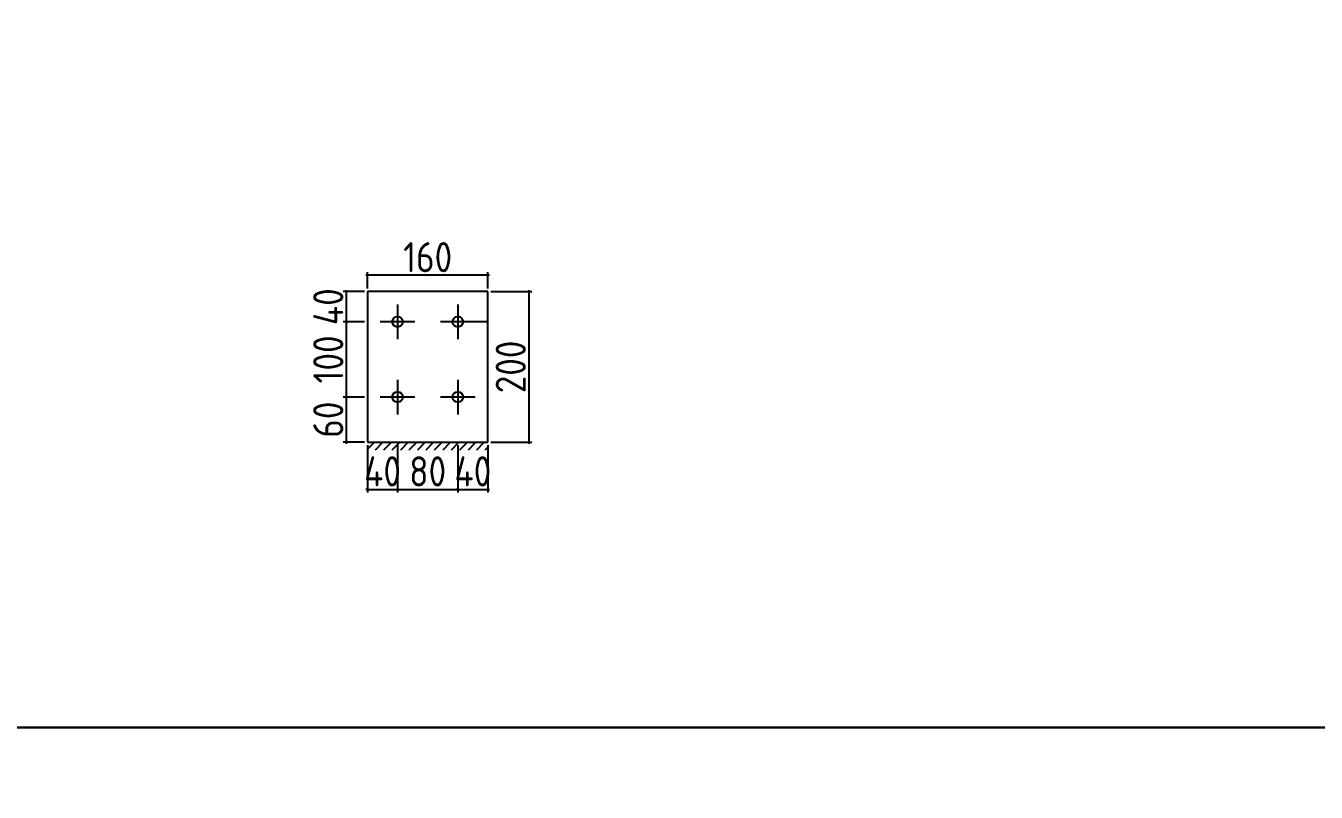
# Model space of a CAD drawing. Extents: x 102162 to 621267, y -39398 to 328893.
# Drawn here: x 306285 to 314858, y 254171 to 259261 of the extents above; entities that cross this region are included whole.
import ezdxf

# ---------------------------------------------------------------- set-up
doc = ezdxf.new("R2010")
doc.units = 0
doc.header["$LTSCALE"] = 1000
doc.header["$MEASUREMENT"] = 0
doc.styles.get("Standard").update_dxf_attribs({"font": 'gbenor.shx', "bigfont": 'gbcbig.shx'})
doc.dimstyles.get("Standard").update_dxf_attribs({"dimscale": 100, "dimtxt": 3.5, "dimasz": 1, "dimexe": 2.5, "dimexo": 3, "dimgap": 1.5, "dimtad": 1, "dimdec": 0, "dimzin": 0, "dimdsep": 46, "dimtxsty": 'Standard', "dimblk": 'ARCHTICK', "dimcen": 0.09, "dimadec": 0, "dimazin": 0, "dimtfac": 1, "dimtdec": 0, "dimtix": 1, "dimtmove": 2, "dimatfit": 3, "dimfxl": 1, "dimtolj": 1, "dimtzin": 0, "dimarcsym": 0})

# ---------------------------------------------------------------- blocks, each defined once
blk = doc.blocks.new('_ArchTick')
at = {"color": 0, "linetype": 'ByBlock', "const_width": 0.4}
blk.add_lwpolyline([(-0.5, -0.5), (0.5, 0.5)], dxfattribs=at)
blk = doc.blocks.new('*D5975')
at = {"color": 0, "lineweight": -2}
for p, q in [((308555, 256475.4), (308555, 256161.8)), ((308755, 256475.4), (308755, 256161.8)), ((308555, 256181.8), (308545, 256181.8)), ((308555, 256181.8), (308755, 256181.8)), ((308755, 256181.8), (308765, 256181.8))]:
    blk.add_line(p, q, dxfattribs=at)
at = {"layer": 'Defpoints', "color": 0}
for p in [(308555, 256495.4), (308755, 256495.4), (308755, 256181.8)]:
    blk.add_point(p, dxfattribs=at)
at = {"color": 0, "lineweight": -2, "xscale": 10, "yscale": 10, "zscale": 10}
blk.add_blockref('_ArchTick', (308555, 256181.8), dxfattribs=at)
at = {"color": 0, "lineweight": -2, "xscale": 10, "yscale": 10, "zscale": 10, "rotation": 180}
blk.add_blockref('_ArchTick', (308755, 256181.8), dxfattribs=at)
at = {"color": 0, "insert": (308655, 256301.8), "char_height": 200, "attachment_point": 5}
blk.add_mtext('\\A1;40', dxfattribs=at)
blk = doc.blocks.new('*D5925')
at = {"color": 0, "lineweight": -2}
for p, q in [((308755, 256475.4), (308755, 256161.8)), ((309155, 256475.4), (309155, 256161.8)), ((308745, 256181.8), (309165, 256181.8))]:
    blk.add_line(p, q, dxfattribs=at)
at = {"layer": 'Defpoints', "color": 0}
for p in [(308755, 256495.4), (309155, 256495.4), (309155, 256181.8)]:
    blk.add_point(p, dxfattribs=at)
at = {"color": 0, "lineweight": -2, "xscale": 10, "yscale": 10, "zscale": 10, "rotation": 180}
blk.add_blockref('_ArchTick', (308755, 256181.8), dxfattribs=at)
at = {"color": 0, "lineweight": -2, "xscale": 10, "yscale": 10, "zscale": 10}
blk.add_blockref('_ArchTick', (309155, 256181.8), dxfattribs=at)
at = {"color": 0, "insert": (308955, 256301.8), "char_height": 200, "attachment_point": 5}
blk.add_mtext('\\A1;80', dxfattribs=at)
blk = doc.blocks.new('*D5926')
at = {"color": 0, "lineweight": -2}
for p, q in [((309155, 256475.4), (309155, 256161.8)), ((309355, 256475.4), (309355, 256161.8)), ((309155, 256181.8), (309145, 256181.8)), ((309155, 256181.8), (309355, 256181.8)), ((309355, 256181.8), (309365, 256181.8))]:
    blk.add_line(p, q, dxfattribs=at)
at = {"layer": 'Defpoints', "color": 0}
for p in [(309155, 256495.4), (309355, 256495.4), (309355, 256181.8)]:
    blk.add_point(p, dxfattribs=at)
at = {"color": 0, "lineweight": -2, "xscale": 10, "yscale": 10, "zscale": 10}
blk.add_blockref('_ArchTick', (309155, 256181.8), dxfattribs=at)
at = {"color": 0, "lineweight": -2, "xscale": 10, "yscale": 10, "zscale": 10, "rotation": 180}
blk.add_blockref('_ArchTick', (309355, 256181.8), dxfattribs=at)
at = {"color": 0, "insert": (309255, 256301.8), "char_height": 200, "attachment_point": 5}
blk.add_mtext('\\A1;40', dxfattribs=at)
blk = doc.blocks.new('*D5927')
at = {"color": 0, "lineweight": -2}
for p, q in [((308535, 256795.4), (308394.6, 256795.4)), ((308414.6, 256485.4), (308414.6, 256805.4)), ((308535, 256495.4), (308394.6, 256495.4))]:
    blk.add_line(p, q, dxfattribs=at)
at = {"layer": 'Defpoints', "color": 0}
for p in [(308414.6, 256795.4), (308555, 256795.4), (308555, 256495.4)]:
    blk.add_point(p, dxfattribs=at)
at = {"color": 0, "lineweight": -2, "xscale": 10, "yscale": 10, "zscale": 10}
for p, rotation in [((308414.6, 256795.4), 90), ((308414.6, 256495.4), 270)]:
    blk.add_blockref('_ArchTick', p, dxfattribs=dict(at, rotation=rotation))
at = {"color": 0, "insert": (308294.6, 256645.4), "char_height": 200, "attachment_point": 5, "rotation": 90}
blk.add_mtext('\\A1;60', dxfattribs=at)
blk = doc.blocks.new('*D5976')
at = {"color": 0, "lineweight": -2}
for p, q in [((308535, 257295.4), (308394.6, 257295.4)), ((308414.6, 256785.4), (308414.6, 257305.4)), ((308535, 256795.4), (308394.6, 256795.4))]:
    blk.add_line(p, q, dxfattribs=at)
at = {"layer": 'Defpoints', "color": 0}
for p in [(308414.6, 257295.4), (308555, 257295.4), (308555, 256795.4)]:
    blk.add_point(p, dxfattribs=at)
at = {"color": 0, "lineweight": -2, "xscale": 10, "yscale": 10, "zscale": 10}
for p, rotation in [((308414.6, 257295.4), 90), ((308414.6, 256795.4), 270)]:
    blk.add_blockref('_ArchTick', p, dxfattribs=dict(at, rotation=rotation))
at = {"color": 0, "insert": (308294.6, 257045.4), "char_height": 200, "attachment_point": 5, "rotation": 90}
blk.add_mtext('\\A1;100', dxfattribs=at)
blk = doc.blocks.new('*D5977')
at = {"color": 0, "lineweight": -2}
for p, q in [((308535, 257495.4), (308394.6, 257495.4)), ((308414.6, 257495.4), (308414.6, 257505.4)), ((308414.6, 257295.4), (308414.6, 257495.4)), ((308535, 257295.4), (308394.6, 257295.4)), ((308414.6, 257295.4), (308414.6, 257285.4))]:
    blk.add_line(p, q, dxfattribs=at)
at = {"layer": 'Defpoints', "color": 0}
for p in [(308414.6, 257495.4), (308555, 257495.4), (308555, 257295.4)]:
    blk.add_point(p, dxfattribs=at)
at = {"color": 0, "lineweight": -2, "xscale": 10, "yscale": 10, "zscale": 10}
for p, rotation in [((308414.6, 257495.4), 270), ((308414.6, 257295.4), 90)]:
    blk.add_blockref('_ArchTick', p, dxfattribs=dict(at, rotation=rotation))
at = {"color": 0, "insert": (308294.6, 257395.4), "char_height": 200, "attachment_point": 5, "rotation": 90}
blk.add_mtext('\\A1;40', dxfattribs=at)
blk = doc.blocks.new('*D5978')
at = {"color": 0, "lineweight": -2}
for p, q in [((309365, 257604.4), (308545, 257604.4)), ((308555, 257515.4), (308555, 257624.4)), ((309355, 257515.4), (309355, 257624.4))]:
    blk.add_line(p, q, dxfattribs=at)
at = {"layer": 'Defpoints', "color": 0}
for p in [(308555, 257604.4), (308555, 257495.4), (309355, 257495.4)]:
    blk.add_point(p, dxfattribs=at)
at = {"color": 0, "lineweight": -2, "xscale": 10, "yscale": 10, "zscale": 10, "rotation": 180}
blk.add_blockref('_ArchTick', (308555, 257604.4), dxfattribs=at)
at = {"color": 0, "lineweight": -2, "xscale": 10, "yscale": 10, "zscale": 10}
blk.add_blockref('_ArchTick', (309355, 257604.4), dxfattribs=at)
at = {"color": 0, "insert": (308955, 257724.4), "char_height": 200, "attachment_point": 5}
blk.add_mtext('\\A1;160', dxfattribs=at)
blk = doc.blocks.new('*D5928')
at = {"color": 0, "lineweight": -2}
for p, q in [((309375, 257495.4), (309647, 257495.4)), ((309627, 257505.4), (309627, 256485.4)), ((309375, 256495.4), (309647, 256495.4))]:
    blk.add_line(p, q, dxfattribs=at)
at = {"layer": 'Defpoints', "color": 0}
for p in [(309355, 257495.4), (309355, 256495.4), (309627, 256495.4)]:
    blk.add_point(p, dxfattribs=at)
at = {"color": 0, "lineweight": -2, "xscale": 10, "yscale": 10, "zscale": 10}
for p, rotation in [((309627, 257495.4), 90), ((309627, 256495.4), 270)]:
    blk.add_blockref('_ArchTick', p, dxfattribs=dict(at, rotation=rotation))
at = {"color": 0, "insert": (309507, 256995.4), "char_height": 200, "attachment_point": 5, "rotation": 90}
blk.add_mtext('\\A1;200', dxfattribs=at)

msp = doc.modelspace()

# ---------------------------------------------------------------- hatches: boundary and pattern name
h = msp.add_hatch()
h.set_pattern_fill('ANSI31', color=2, scale=25, style=0)
h.set_pattern_definition([(45, (-897906.856, -231761.082), (-28.0633004, 28.0633004), [])])
h.paths.add_polyline_path([(309355, 256495.4), (309329.3, 256495.4), (309355, 256462.1)], flags=17)
h.paths.add_polyline_path([(309329.3, 256495.4), (308555, 256495.4), (308555, 256445.4), (309355, 256445.4), (309355, 256462.1)])

# ---------------------------------------------------------------- linework, layer by layer
at = {"color": 2}
for p, q in [((308555, 257495.4), (308555, 256495.4)), ((309355, 257495.4), (308555, 257495.4)), ((309355, 256495.4), (309355, 257495.4)), ((308755, 257410.4), (308755, 257180.4)), ((309155, 257410.4), (309155, 257180.4)), ((308870, 257295.4), (308640, 257295.4)), ((309270, 257295.4), (309040, 257295.4)), ((309355, 257295.4), (309120, 257295.4)), ((308755, 256910.4), (308755, 256680.4)), ((309155, 256910.4), (309155, 256680.4)), ((308870, 256795.4), (308640, 256795.4)), ((309270, 256795.4), (309040, 256795.4)), ((308555, 256495.4), (309355, 256495.4))]:
    msp.add_line(p, q, dxfattribs=at)
for points in [[(295211.7, 275601.7), (324911.7, 275601.7), (324911.7, 254601.7), (295211.7, 254601.7)], [(295211.7, 254601.7), (324911.7, 254601.7), (324911.7, 233601.7), (295211.7, 233601.7)]]:
    msp.add_lwpolyline(points, close=True)
for centre in [(308755, 257295.4), (309155, 257295.4), (308755, 256795.4), (309155, 256795.4)]:
    msp.add_circle(centre, 35, dxfattribs=at)

# ---------------------------------------------------------------- dimensions: what is measured, and where the dimension line sits
at = {"color": 4}
for p2, distance, picture, middle in [((308555, 257495.4), -109, '*D5978', (308955, 257724.4)), ((309355, 256495.4), 272, '*D5928', (309507, 256995.4))]:
    dim = msp.add_aligned_dim(p1=(309355, 257495.4), p2=p2, distance=distance, dimstyle='Standard', override={"dimtxt": 2, "dimasz": 0.1, "dimexe": 0.2, "dimexo": 0.2, "dimgap": 0.2, "dimlfac": 0.2, "dimdle": 0.1}, dxfattribs=at)
    dim.commit()
    dim.dimension.update_dxf_attribs({"geometry": picture, "text_midpoint": middle})
for base, p1, p2, picture, middle in [((308414.6, 257495.4), (308555, 257295.4), (308555, 257495.4), '*D5977', (308294.6, 257395.4)), ((308414.6, 257295.4), (308555, 256795.4), (308555, 257295.4), '*D5976', (308294.6, 257045.4)), ((308414.6, 256795.4), (308555, 256495.4), (308555, 256795.4), '*D5927', (308294.6, 256645.4))]:
    dim = msp.add_linear_dim(base=base, p1=p1, p2=p2, angle=90, dimstyle='Standard', override={"dimtxt": 2, "dimasz": 0.1, "dimexe": 0.2, "dimexo": 0.2, "dimgap": 0.2, "dimlfac": 0.2, "dimdle": 0.1}, dxfattribs=at)
    dim.commit()
    dim.dimension.update_dxf_attribs({"geometry": picture, "text_midpoint": middle})
for base, p1, p2, picture, middle in [((308755, 256181.8), (308555, 256495.4), (308755, 256495.4), '*D5975', (308655, 256301.8)), ((309155, 256181.8), (308755, 256495.4), (309155, 256495.4), '*D5925', (308955, 256301.8)), ((309355, 256181.8), (309155, 256495.4), (309355, 256495.4), '*D5926', (309255, 256301.8))]:
    dim = msp.add_linear_dim(base=base, p1=p1, p2=p2, dimstyle='Standard', override={"dimtxt": 2, "dimasz": 0.1, "dimexe": 0.2, "dimexo": 0.2, "dimgap": 0.2, "dimlfac": 0.2, "dimdle": 0.1}, dxfattribs=at)
    dim.commit()
    dim.dimension.update_dxf_attribs({"geometry": picture, "text_midpoint": middle})

doc.saveas('drawing.dxf')
